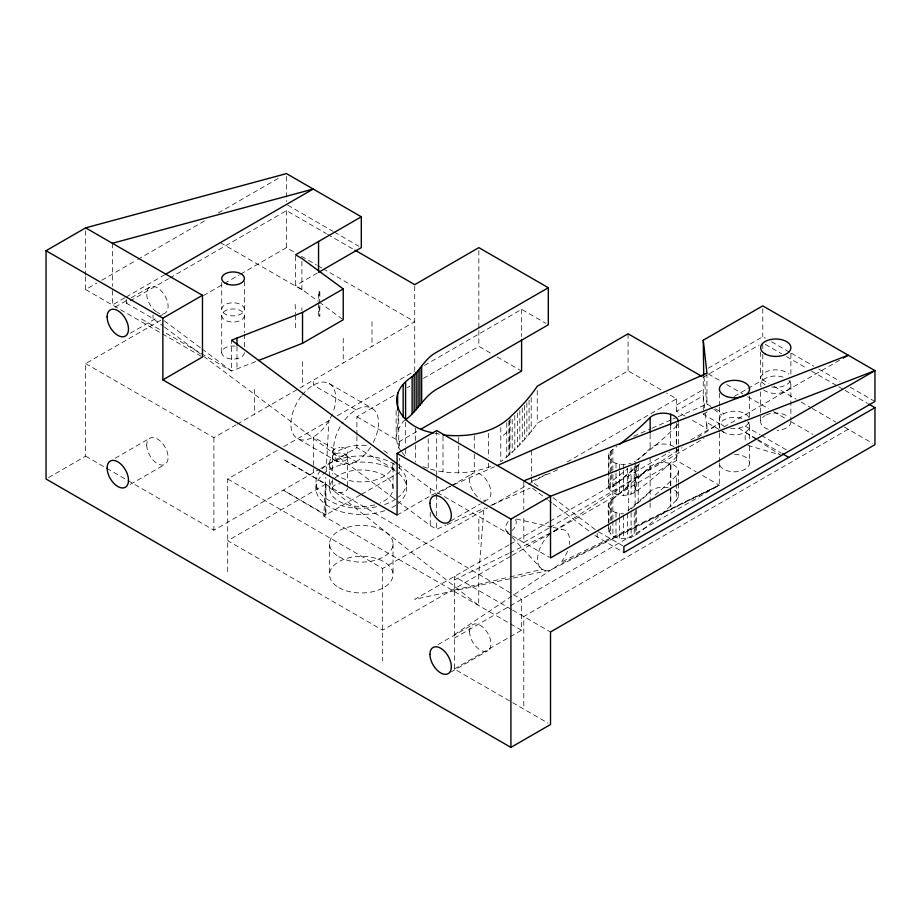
<?xml version="1.0" encoding="UTF-8"?>
<svg xmlns="http://www.w3.org/2000/svg" width="921" height="921" viewBox="0 0 921 921"><rect width="100%" height="100%" fill="white"/><g stroke="black" fill="none" stroke-linecap="round" stroke-linejoin="round"><path stroke-width="0.69" stroke-dasharray="4.61 3.45" d="M295.514 256.222L295.503 285.66L301.915 289.355L318.102 301.271M511.397 609.391L454.341 576.454L454.341 669.003L511.397 701.94M360.341 494.991L325.953 514.839L325.953 483.997L283.208 459.314L521.482 599.387L521.482 630.229L323.789 516.094L325.861 477.205M326.161 471.564L328.878 420.782M483.824 510.13L478.736 574.704L478.736 605.558L325.481 484.262L325.481 515.115L323.789 516.094M401.222 451.267C391.759 440.48 400.244 425.675 397.642 413.022M677.821 424.144A15.116 8.726 0 0 1 676.313 426.25L676.313 457.092A511.834 295.503 0 0 1 639.024 489.304C631.069 497.144 612.638 498.595 608.436 486.587L608.436 455.734L610.462 451.371L615.182 447.733A481.602 278.05 0 0 0 616.92 446.42M608.436 486.587L610.462 482.224L615.182 478.575A481.602 278.05 0 0 0 627.592 468.812M608.436 522.921C610.128 515.461 604.337 503.603 612.868 498.929L628.686 486.415M676.313 483.836L676.313 500.287A511.834 295.503 0 0 1 639.024 532.488C631.392 540.949 608.482 541.663 608.954 527.514M397.642 430.107L403.168 421.565L405.585 419.677M500.794 427.54L500.794 461.72C514.862 450.956 527.238 437.889 537.242 423.257L628.076 370.818L661.635 390.193M670.638 485.505L670.822 463.367M639.485 463.7L612.868 486.587L640.21 463.942M638.218 478.172L650.134 466.878A15.116 8.726 0 0 1 667.138 462.814L670.638 463.562M628.686 474.073L628.686 511.097L638.218 502.843A481.602 278.05 0 0 0 650.134 491.561A15.116 8.726 0 0 1 667.138 487.497L670.638 488.245L670.787 506.872L670.787 488.36A15.116 8.726 0 0 1 676.313 500.287M627.892 510.787L650.134 491.561M506.769 432.363L501.093 437.153M612.868 498.929L650.134 466.878M749.095 417.662A15.116 8.726 0 0 0 723.814 413.748L721.408 415.555A15.116 8.726 0 0 0 723.814 426.089M636.641 460.097L639.024 458.451A511.834 295.503 0 0 0 676.313 426.25M454.329 634.638L557.781 565.436L719.289 485.183L719.289 462.227M509.785 552.865L553.636 531.44L682.081 447.733M697.681 437.567L719.289 423.476L703.264 414.231L703.264 377.207L759.065 345.041M634.235 461.905L635.283 461.237M676.578 404.987L703.264 389.548M85.653 276.645L85.653 289.562L96.809 283.115M101.771 280.249L136.481 260.217M137.724 259.492L205.913 220.131M218.312 212.97L280.295 177.189M124.772 297.828L112.374 304.989L112.374 287.766M126.004 297.115L164.652 274.803M115.206 307.061L126.35 300.637M131.3 297.771L149.858 287.053M126.292 299.417L126.292 303.113L128.779 301.685M130.022 300.96L168.52 278.741M169.763 278.015L286.489 210.621L326.333 233.623M130.322 333.241L157.549 317.515M158.792 316.801L164.974 313.232M48.525 477.585L85.653 456.148L85.653 363.599L161.279 319.932M203.426 295.595L223.262 284.152M224.505 283.426L239.379 274.838M240.623 274.124L286.489 247.645L296.458 253.39M317.342 273.019L295.134 285.844M115.206 458.221L149.858 438.212M130.322 484.4L164.974 464.391M85.653 363.599L213.891 437.636L236.006 424.869M237.238 424.155L414.726 321.682L323.847 269.208M227.717 571.561L227.717 479.012L278.775 449.529M283.76 446.662L332.32 418.618M337.305 415.739L414.508 371.175M424.466 365.418L521.597 309.341L545.888 323.363M356.899 435L356.899 416.764L396.272 394.038M407.347 387.637L409.81 386.221M423.361 378.393L478.851 346.365L492.286 354.113M127.984 480.589L213.891 530.185L319.564 469.169M320.807 468.455L356.899 447.618L397.204 470.884M325.953 483.997L227.717 540.708L382.675 630.171L511.086 556.031M356.899 416.764L399.645 441.447L418.318 430.671M361.573 494.278L394.729 475.132M395.961 474.419L399.645 472.3L399.645 458.267M397.089 515.092L430.498 495.797M431.742 495.084L452.487 485.263M435.552 494.876L450.415 486.3M451.647 485.586L472.692 473.44M708.226 368.181L762.784 336.729L765.282 338.168M450.668 521.044L480.371 503.902M481.614 503.188L487.796 499.608M227.717 479.012L382.675 568.476L487.554 507.966M492.528 505.099L527.342 484.987M528.585 484.273L545.992 474.211M567.129 462.008L676.544 398.805L666.608 393.06M703.264 414.231L709.469 410.651M734.267 396.352L746.666 389.203M747.91 388.489L762.784 379.913L768.977 383.493M509.071 544.852L414.726 599.318L549.492 570.226L553.636 568.464L719.289 485.183L700.973 474.603M510.315 544.138L548.87 521.873M550.113 521.159L669.532 452.211M690.681 439.996L719.289 423.476L719.289 432.087M548.663 528.17L523.796 542.515L523.796 515.253M549.906 527.445L704.035 438.454M723.929 426.976L839.538 360.226M512.329 555.305L676.544 460.5L696.092 471.782M438.028 644.608L472.692 624.599M454.341 638.149L509.048 606.559M510.292 605.845L719.289 485.183L560.716 562.351M848.229 429.244L523.796 616.552L523.796 709.101M454.341 669.003L509.048 637.413M510.292 636.699L521.482 630.229M450.668 672.215L487.796 650.779M295.134 304.356L295.503 313.762M454.329 579.965L508.496 553.498M423.073 466.648C445.396 475.178 471.598 474.902 493.495 465.197M749.095 422.175A15.116 8.726 0 0 1 745.181 426.089L738.412 428.346A15.116 8.726 0 0 1 730.583 428.346M453.811 484.688L494.623 466.705M557.677 469.779L531.498 481.315L540.546 488.165M633.625 436.324L650.652 428.818M651.964 428.242L671.605 419.596M672.917 419.02L676.843 417.282M678.155 416.706L706.96 404.02L710.575 406.103M398.033 501.473L430.245 525.523L436.692 529.241L445.902 525.189M447.226 524.602L485.413 507.782M490.674 505.468L530.174 488.061M255.704 361.596L231.597 371.036L162.476 331.134M628.675 463.873L631.104 463.286M454.329 590.085L508.634 577.248M510.027 576.914L542.055 569.351L545.623 570.606L549.492 570.226M608.436 455.734C610.07 463.85 620.639 465.013 627.466 464.161M608.436 505.088C609.472 511.88 617.761 513.665 623.552 513.814M673.919 446.558A15.116 8.726 0 0 0 670.787 445.177L667.138 444.302A15.116 8.726 0 0 0 650.134 448.366A481.602 278.05 0 0 1 638.218 459.66M434.942 433.192L443.001 434.919M516.301 519.007L551.886 527.054M553.279 527.376L561.649 529.299M747.91 445.396L779.224 454.606M771.51 341.76L790.206 352.559M791.45 353.273L813.888 366.224M818.873 369.102L840.056 381.34M850.025 387.085L873.707 400.762M765.282 344.339L781.48 353.687M786.465 356.565L806.405 368.078M811.389 370.956L837.557 386.06M838.812 386.785L843.797 389.664M845.041 390.377L867.467 403.329M773.928 386.348L796.228 399.219M801.178 402.074L811.079 407.796M812.322 408.51L835.854 422.094M844.522 427.102L872.521 443.266M708.191 373.88L721.765 381.72M726.692 384.564L742.717 393.82M747.656 396.663L768.621 408.763M773.548 411.618L785.878 418.733M790.805 421.588L813.001 434.401M715.387 408.889L723.814 413.748M745.181 426.089L760.124 434.712M761.368 435.437L786.269 449.805M756.394 438.73L745.181 432.26L745.181 443.231M757.638 439.444L781.284 453.097M719.002 429.474L706.96 422.532L706.96 428.737L689.944 418.905M720.199 430.176L723.814 432.26M685.086 416.108L676.578 411.192L703.264 395.754L704.646 408.118M287.72 205.164L333.091 231.355M334.323 232.069L358.845 246.229M327.577 234.348L353.722 249.441M497.167 356.934L521.597 371.036M301.432 256.268L316.375 264.891M317.618 265.616L322.603 268.495M220.338 242.649L304.402 291.186M598.385 531.705L622.665 545.727M594.897 535.469L623.885 552.6M302.123 395.097A31.74 18.328 -60 0 1 329.211 383.585L371.957 408.256M356.093 409.833L313.347 385.151L313.347 380.212M126.292 303.113L153.013 318.539L163.362 326.264M141.489 319.023L161.244 330.42M85.653 289.562L202.47 357.003M398.091 464.506L430.245 488.51L511.351 535.331M512.594 536.057L549.296 557.24M334.714 449.321L313.347 436.98L313.347 472.761M332.504 451.831A7.518 3.742 6.1 0 0 340.056 456.194A7.656 3.799 6.1 0 0 345.398 455.492L356.093 461.663M301.294 396.168A31.74 18.328 -60 0 0 297.471 438.546L340.217 463.228M512.629 610.116L550.516 631.979M325.953 514.839L283.208 490.156L325.481 515.115M85.653 456.148L105.57 467.649M106.824 468.363L126.741 479.864M512.629 702.654L548.087 723.123M738.941 428.219L756.613 439.593M757.787 440.353L781.353 455.515M319.253 302.123L342.094 318.931M164.329 320.819L200.813 348.057M201.952 348.909L231.597 371.036L231.597 340.194M164.514 327.128L202.482 355.471M203.622 356.323L396.882 500.621M703.874 376.539L706.96 404.02L712.67 408.337M713.81 409.2L721.811 415.256M553.003 497.593L597.165 531.014M532.626 488.337L547.35 499.481M548.479 500.333L551.875 502.912M553.003 503.764L590.373 532.039M512.018 537.242L542.055 569.351M506.285 531.037L511.063 536.206M402.04 452.303L405.321 456.448L405.321 447.905M705.267 413.621L706.96 428.737M295.514 315.143L295.526 328.855M790.886 353.319L790.886 375.756M790.886 384.725L790.886 420.321M762.784 308.685L762.784 336.729M762.784 344.316L762.784 348.587M762.784 354.286L762.784 379.913M760.654 351.914L760.654 378.566M760.654 391.851L760.654 421.749M749.613 396.076L749.613 417.121M749.613 426.089L749.613 440.33M749.613 446.017L749.613 463.113A15.116 8.726 0 0 1 734.498 471.828A15.116 8.726 0 0 1 719.382 463.113M719.382 393.279L719.382 405.896M719.382 407.301L719.382 419.918M719.382 433.204L719.382 461.686M706.96 373.166L706.96 404.02M678.34 423.292L678.34 444.325M678.34 445.718L678.34 452.729M678.34 471.241L678.34 482.213M678.34 483.583L678.34 495.924M676.544 398.805L676.544 414.588M676.544 423.2L676.544 460.5M670.787 485.62L670.787 463.689A15.116 8.726 0 0 1 676.313 475.604L676.313 482.466M670.638 425.421L670.638 445.05M650.134 434.344L650.134 448.366M650.134 457.288L650.134 501.531M650.134 502.947L650.134 510.073M638.218 465.83L638.218 502.843M636.641 465.704L636.641 490.951M636.641 509.451L636.641 534.134M635.283 462.641L635.283 492.09M635.283 510.591L635.283 535.274M635.099 468.593L635.099 505.617M634.235 466.107L634.235 492.758M634.235 512.629L634.235 535.941M631.104 467.5L631.104 494.14M631.104 512.652L631.104 537.323M628.076 333.793L628.076 370.818M627.466 468.375L627.466 495.014M627.466 513.527L627.466 538.198M623.552 464.46L623.552 468.662M623.552 470.067L623.552 495.314M623.552 515.184L623.552 538.497M619.637 464.161L619.637 469.768M619.637 471.172L619.637 495.014M619.637 513.527L619.637 516.267M619.637 517.637L619.637 538.198M615.999 463.286L615.999 471.702M615.999 473.106L615.999 494.14M615.999 512.652L615.999 537.323M612.868 449.563L612.868 473.118M612.868 474.522L612.868 519.49M612.868 520.86L612.868 535.941M611.671 450.346L611.671 481.188M611.671 499.7L611.671 520.261M610.462 451.371L610.462 490.951M610.462 500.725L610.462 520.423M610.462 525.914L610.462 534.134M608.954 453.477L608.954 488.844M608.954 502.831L608.954 522.437M608.954 527.917L608.954 532.027M608.436 524.291L608.436 529.771M597.165 533.478L597.165 537.173M537.242 390.516L537.242 423.257M531.498 450.461L531.498 475.708M531.498 477.113L531.498 483.778M531.198 397.504L531.198 431.673M529.068 400.14L529.068 434.309M526.858 402.742L526.858 436.922M524.579 405.332L524.579 439.513M523.796 482.259L523.796 509.52M522.242 407.911L522.242 442.08M521.597 309.341L521.597 336.602M519.824 410.455L519.824 444.624M517.349 412.988L517.349 447.157M514.804 415.486L514.804 449.655M512.191 419.4L512.191 452.142M510.107 418.456L509.958 454.295M509.509 420.437L509.509 454.606M508.841 421.024L508.841 455.193M506.769 422.762L506.769 457.035M488.625 433.342L488.625 457.553M488.625 463.24L488.625 467.511M478.851 250.5L478.851 329.188M478.851 330.627L478.851 346.365M478.851 518.914L478.851 543.597M474.269 435.702L474.269 448.515M474.269 454.214L474.269 471.299M458.716 437.21L458.716 444.336M458.716 445.752L458.716 472.807M443.001 436.347L443.001 471.943M436.692 430.533L436.692 475.006M436.692 476.445L436.692 492.228M436.692 495.038L436.692 516.071M436.692 523.082L436.692 529.241M430.245 488.51L430.245 495.521M430.245 512.341L430.245 525.523M428.219 438.857L428.219 468.754M415.359 427.874L415.359 443.542M415.359 444.958L415.359 462.054M414.726 286.086L414.726 370.461M406.483 479.933L406.483 486.104M405.321 422.279L405.321 446.478M399.645 441.447L399.645 448.458M398.758 411.134L398.758 448.159M396.145 410.697L396.145 439.179M393.037 488.268L393.037 463.585A31.74 18.328 0 0 1 358.534 481.833A31.74 18.328 0 0 1 330.04 460.408A31.74 18.328 0 0 1 369.517 445.891M393.037 543.793L393.037 574.646M382.675 568.476L382.675 661.013M371.98 321.682L371.98 346.365M356.899 436.393L356.899 447.618M347.62 457.334L347.62 486.783M343.234 338.283L343.234 362.955M332.504 457.334L332.504 474.165M332.504 479.772L332.504 488.188A7.552 4.363 0 0 0 340.056 492.551A7.552 4.363 0 0 0 347.62 488.188M329.557 463.585L329.557 488.268M329.557 543.793L329.557 574.646M319.84 291.842L319.84 300.073M319.84 305.553L319.84 316.525L319.207 316.018L319.207 305.047M319.207 303.677L319.207 291.335L318.551 290.829L318.551 301.8M318.551 303.17L318.551 315.512M316.11 484.25L316.11 490.421M302.525 361.78L302.525 386.463M301.915 261.311L301.915 289.355M301.915 307.867L301.915 310.607M286.489 176.406L286.489 201.653M286.489 210.621L286.489 247.645M254.438 389.548L254.438 414.231M244.399 281.4L244.399 309.444A11.34 6.539 0 0 1 227.245 314.959A11.34 6.539 0 0 1 227.545 303.619A11.34 6.539 0 0 1 244.399 309.444M244.399 315.615A11.34 6.539 0 0 1 227.245 321.13A11.34 6.539 0 0 1 227.545 309.79A11.34 6.539 0 0 1 244.399 315.615L244.399 332.7M244.399 334.116L244.399 348.357M236.985 346.492L236.985 368.93M221.731 282.597L221.731 309.237M221.731 315.408L221.731 352.432M213.891 437.636L213.891 530.185M153.013 314.832L153.013 318.539M112.374 243.282L112.374 286.327M85.653 230.734L85.653 275.206M676.313 475.604A511.834 295.503 0 0 1 653.426 496.431M676.313 448.366A15.116 8.726 0 0 1 676.313 457.092M790.368 380.822A15.116 8.726 0 0 1 771.856 386.993M765.086 384.725A15.116 8.726 0 0 1 766.571 371.635A15.116 8.726 0 0 1 788.86 374.202M788.86 380.373A15.116 8.726 0 0 1 783.334 392.288A15.116 8.726 0 0 1 762.68 389.088M761.172 386.993A15.116 8.726 0 0 1 766.571 377.806A15.116 8.726 0 0 1 783.334 377.173M790.886 421.749A15.116 8.726 0 0 1 777.082 430.441M768.218 429.301A15.116 8.726 0 0 1 765.086 415.578M766.053 415.072A15.116 8.726 0 0 1 788.86 417.386M747.587 421.726A15.116 8.726 0 0 1 742.05 433.641A15.116 8.726 0 0 1 721.408 430.452M719.9 428.346A15.116 8.726 0 0 1 726.945 418.537A15.116 8.726 0 0 1 745.181 419.918M734.498 454.387A15.116 8.726 0 0 1 749.613 463.113M156.489 311.897A15.116 8.726 60 0 1 148.488 288.204A15.116 8.726 60 0 1 166.828 299.716A15.116 8.726 60 0 1 157.422 312.484M477.481 496.845A15.116 8.726 60 0 1 472.059 473.866A15.116 8.726 60 0 1 489.926 486.898A15.116 8.726 60 0 1 480.244 498.86M515.541 519.525A7.552 4.363 -60 0 1 512.295 530.438M508.242 532.165A7.552 4.363 -60 0 1 508.242 521.482M553.636 531.44A22.668 13.09 -60 0 1 569.351 544.495M567.52 551.195A22.668 13.09 -60 0 1 561.649 561.35M539.752 567.221A22.668 13.09 -60 0 1 549.492 534.468M383.746 450.622A31.74 18.328 0 0 1 388.789 454.421M398.563 473.348A45.336 26.179 0 0 1 398.309 503.384M395.892 505.18A45.336 26.179 0 0 1 389.836 508.611M384.644 510.706A45.336 26.179 0 0 1 323.248 502.498A45.336 26.179 0 0 1 335.359 466.797A45.336 26.179 0 0 1 397.573 472.565M334.68 478.287A31.74 18.328 0 0 1 383.148 474.971A31.74 18.328 0 0 1 379.947 503.085M374.72 504.869A31.74 18.328 0 0 1 338.617 501.082A31.74 18.328 0 0 1 332.838 480.152M398.563 467.177A45.336 26.179 0 0 1 398.309 497.213M395.892 499.009A45.336 26.179 0 0 1 383.355 504.961M376.608 506.734A45.336 26.179 0 0 1 327.726 499.689A45.336 26.179 0 0 1 320.301 470.919M322.143 468.904A45.336 26.179 0 0 1 397.573 466.394M329.211 383.585A31.74 18.328 -60 0 1 332.78 412.804M332.274 414.047A31.74 18.328 -60 0 1 297.471 438.546M344.868 419.78A31.74 18.328 -60 0 1 373.281 409.166A31.74 18.328 -60 0 1 373.281 442.483M370.518 447.261A31.74 18.328 -60 0 1 338.283 461.801A31.74 18.328 -60 0 1 343.222 421.945M332.366 451.75A7.656 3.799 6.1 0 1 334.576 449.241A7.656 4.962 -7 0 1 339.918 447.387M345.398 455.492A7.656 4.962 -7 0 0 347.62 451.831A7.518 4.87 -7 0 0 340.056 447.468M332.504 488.188A7.552 4.363 0 0 1 340.056 483.824M244.399 352.628A11.34 6.539 0 0 1 231.896 359.04A11.34 6.539 0 0 1 221.926 351.292A11.34 6.539 0 0 1 236.167 346.238M334.714 460.419A7.552 4.363 0 0 0 347.355 458.462A7.552 4.363 0 0 0 338.099 453.12A7.552 4.363 0 0 0 334.714 460.419M338.859 556.745A31.74 18.328 0 0 0 391.955 548.536A31.74 18.328 0 0 0 353.088 526.098A31.74 18.328 0 0 0 338.859 556.745M338.859 587.598A31.74 18.328 0 0 0 391.955 579.39A31.74 18.328 0 0 0 353.088 556.94A31.74 18.328 0 0 0 338.859 587.598M146.738 445.131A15.116 8.726 60 0 0 162.764 465.07A15.116 8.726 60 0 0 162.764 443.703A15.116 8.726 60 0 0 146.738 445.131M469.56 631.518A15.116 8.726 60 0 0 485.586 651.458A15.116 8.726 60 0 0 485.586 630.079A15.116 8.726 60 0 0 469.56 631.518"/><path stroke-width="1.38" d="M405.585 382.652L405.585 419.677C417.443 411.18 423.579 397.055 436.105 389.548L548.306 324.768L548.306 287.743L436.105 352.524C425.663 358.05 420.77 369.114 412.136 376.677C380.154 397.711 403.11 428.3 433.595 432.893M318.551 272.317L361.297 247.645L361.297 216.792L295.526 254.818L301.915 258.513L343.234 288.918L343.234 319.771L302.525 343.28L258.387 360.548M868.722 404.054L874.95 407.646L874.95 444.67L550.516 631.979L550.516 724.528L510.913 747.392L46.05 479.012L46.05 250.731L85.653 227.855L286.489 173.609L361.297 216.792M165.676 274.205L313.209 189.035L112.374 243.282M162.867 318.171L202.47 295.307L202.47 357.003L162.867 379.866L162.867 318.171L46.05 250.731M396.951 463.643L231.597 340.194L302.525 312.426L343.234 288.918M420.805 429.232L521.597 371.036L521.597 339.469M162.867 379.866L397.089 515.092L397.089 453.397L436.692 430.533L550.516 496.246L874.95 370.633L874.95 401.475L623.885 546.429L623.885 552.6L874.95 407.646M703.725 375.158L703.264 340.194L762.784 305.876L874.95 370.633L550.516 557.942L550.516 496.246L510.913 519.11L397.089 453.397M843.256 358.073L848.229 355.207L523.796 480.82M497.259 465.542L706.96 373.166L703.264 340.194M443.001 434.919C467.258 437.648 494.669 433.411 512.191 415.129C521.493 406.391 530.162 396.893 537.242 386.244L628.076 333.793L702.032 376.493M678.34 421.887A15.116 8.726 0 0 0 670.787 414.323L667.138 413.46A15.116 8.726 0 0 0 650.134 417.524A481.602 278.05 0 0 1 619.499 444.44M548.306 287.743L478.851 247.645L414.726 284.658L354.965 250.155M782.528 453.823L788.756 457.415M85.653 227.855L202.47 295.307M670.638 414.208L670.638 425.421M650.134 417.524L650.134 432.951M510.913 519.11L510.913 747.392M421.657 366.247L421.657 403.271M419.895 368.377L419.895 405.401M418.053 370.484L418.053 407.508M416.154 372.568L416.154 409.592M414.174 374.64L414.174 411.652M412.136 376.677L412.136 413.69M403.168 384.552L403.168 417.294M397.642 393.083L397.642 410.167M318.551 241.475L318.551 270.924M302.525 312.426L302.525 343.28M236.985 338.076L236.985 345.087M765.086 353.883A15.116 8.726 0 0 0 790.368 349.968A15.116 8.726 0 0 0 771.856 339.285A15.116 8.726 0 0 0 765.086 353.883M726.945 396.629A15.116 8.726 0 0 0 749.613 389.065A15.116 8.726 0 0 0 726.945 381.513A15.116 8.726 0 0 0 726.945 396.629M107.124 316.836A15.116 8.726 60 0 0 123.161 336.775A15.116 8.726 60 0 0 123.161 315.408A15.116 8.726 60 0 0 107.124 316.836M429.957 503.223A15.116 8.726 60 0 0 445.983 523.163A15.116 8.726 60 0 0 445.983 501.784A15.116 8.726 60 0 0 429.957 503.223M227.245 284.105A11.34 6.539 0 0 0 244.399 278.591A11.34 6.539 0 0 0 227.545 272.777A11.34 6.539 0 0 0 227.245 284.105M429.957 654.382A15.116 8.726 60 0 0 445.983 674.322A15.116 8.726 60 0 0 445.983 652.954A15.116 8.726 60 0 0 429.957 654.382M107.124 468.006A15.116 8.726 60 0 0 123.161 487.946A15.116 8.726 60 0 0 123.161 466.567A15.116 8.726 60 0 0 107.124 468.006"/></g></svg>
